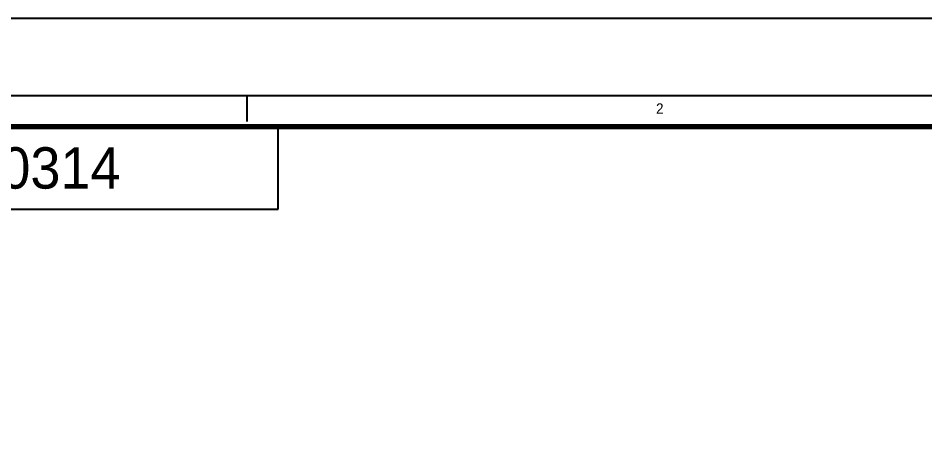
# Model space of a CAD drawing. Header units: inches. Extents: x 0 to 77285, y -118 to 40065.
# Drawn here: x 69341.3 to 69780.7, y 28876.3 to 29086.7 of the extents above; entities that cross this region are included whole.
import ezdxf
from ezdxf.enums import TextEntityAlignment as Align

# ---------------------------------------------------------------- set-up
doc = ezdxf.new("R2010")
doc.units = ezdxf.units.IN
doc.header["$LTSCALE"] = 5
doc.header["$MEASUREMENT"] = 0
doc.styles.add('SCI', font='')
doc.styles.get('SCI').set_extended_font_data('Gulim')

# ---------------------------------------------------------------- blocks, each defined once
blk = doc.blocks.new('A$Cbc27a0ff')
at = {"color": 2}
blk.add_line((92.5, -10), (92.5, -7.5), dxfattribs=at)
at = {"color": 40}
blk.add_line((95.5, -18.5), (95.5, -10.5), dxfattribs=at)
at = {"color": 2}
blk.add_lwpolyline([(12.5, -289.5), (12.5, -7.5), (412.5, -7.5), (412.5, -289.5)], close=True, dxfattribs=at)
at = {"color": 40, "const_width": 0.5}
blk.add_lwpolyline([(15.5, -286.5), (15.5, -10.5), (409.5, -10.5), (409.5, -286.5)], close=True, dxfattribs=at)
at = {"color": 40}
blk.add_lwpolyline([(15.5, -18.5), (95.5, -18.5)], dxfattribs=at)
at = {"layer": 'Defpoints', "color": 1}
blk.add_lwpolyline([(0, -297), (0, 0), (420, 0), (420, -297)], close=True, dxfattribs=at)
at = {"color": 2, "style": 'SCI'}
blk.add_text('2', height=1, dxfattribs=at).set_placement((132.5, -8.75), align=Align.MIDDLE_CENTER)

msp = doc.modelspace()

# ---------------------------------------------------------------- block references
at = {"xscale": 5, "yscale": 5, "zscale": 5}
msp.add_blockref('A$Cbc27a0ff', (68989.72535195, 29086.73466081), dxfattribs=at)

# ---------------------------------------------------------------- texts
at = {"style": 'SCI'}
msp.add_text('240314', height=20, dxfattribs=at).set_placement((69347.22535195, 29014.23466081), align=Align.MIDDLE_CENTER)

doc.saveas('drawing.dxf')
